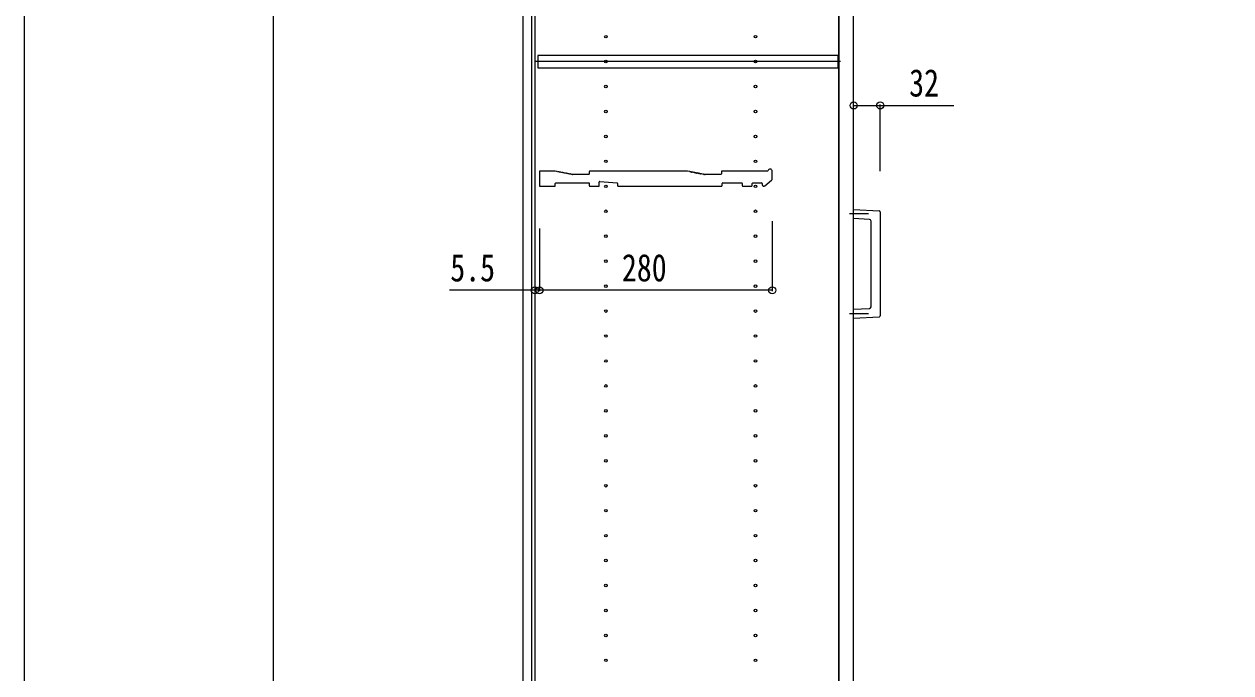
# Model space of a CAD drawing. Units: millimetres, scale not verified. Extents: x -4205 to 4205, y -2970 to 2970.
# Drawn here: x -4205 to -2753, y -793 to -13 of the extents above; entities that cross this region are included whole.
import ezdxf
from ezdxf.enums import TextEntityAlignment as Align

# ---------------------------------------------------------------- set-up
doc = ezdxf.new("R2010")
doc.units = ezdxf.units.MM
doc.header["$LTSCALE"] = 20
for name, color, linetype in [('0-2_YKK_11', 7, 'Continuous'), ('0-3_YKK_12', 2, 'Continuous'), ('0-4_YKK_13', 4, 'Continuous'), ('0-5_YKK_D', 6, 'Continuous'), ('0-6_YKK_ZWAK', 7, 'Continuous')]:
    doc.layers.add(name, color=color, linetype=linetype)
doc.styles.add('ＭＳ ゴシック', font='')
doc.styles.get('ＭＳ ゴシック').set_extended_font_data('MS Gothic')

msp = doc.modelspace()

# ---------------------------------------------------------------- linework, layer by layer
at = {"layer": '0-2_YKK_11'}
for p, q in [((-3584.98, -190.4), (-3584.98, -207.3)), ((-3581.48, -189.7), (-3584.28, -189.7)), ((-3580.73, -189.97), (-3580.92, -189.9)), ((-3579.23, -189.97), (-3580.73, -189.97)), ((-3579.04, -189.9), (-3579.23, -189.97)), ((-3577.54, -189.9), (-3577.92, -189.9)), ((-3576.04, -189.9), (-3576.42, -189.9)), ((-3574.54, -189.9), (-3574.92, -189.9)), ((-3573.04, -189.9), (-3573.42, -189.9)), ((-3571.54, -189.9), (-3571.92, -189.9)), ((-3570.04, -189.9), (-3570.42, -189.9)), ((-3568.54, -189.9), (-3568.92, -189.9)), ((-3567.04, -189.9), (-3567.42, -189.9)), ((-3566.05, -189.7), (-3566.48, -189.7)), ((-3564.34, -190.01), (-3565.92, -189.71)), ((-3563.46, -190.39), (-3563.83, -190.31)), ((-3561.98, -190.67), (-3562.36, -190.59)), ((-3560.51, -190.95), (-3560.88, -190.88)), ((-3559.04, -191.23), (-3559.41, -191.16)), ((-3557.56, -191.51), (-3557.94, -191.44)), ((-3556.09, -191.79), (-3556.46, -191.72)), ((-3554.61, -192.07), (-3554.99, -192)), ((-3553.14, -192.35), (-3553.52, -192.28)), ((-3551.67, -192.63), (-3552.04, -192.56)), ((-3550.19, -192.91), (-3550.57, -192.84)), ((-3548.72, -193.19), (-3549.1, -193.12)), ((-3547.25, -193.47), (-3547.62, -193.4)), ((-3545.77, -193.75), (-3546.15, -193.68)), ((-3545.05, -193.69), (-3545.19, -193.66)), ((-3544.48, -193.7), (-3544.91, -193.7)), ((-3543.54, -193.9), (-3543.92, -193.9)), ((-3542.04, -193.9), (-3542.42, -193.9)), ((-3540.54, -193.9), (-3540.92, -193.9)), ((-3539.04, -193.9), (-3539.42, -193.9)), ((-3537.54, -193.9), (-3537.92, -193.9)), ((-3536.04, -193.9), (-3536.42, -193.9)), ((-3534.54, -193.9), (-3534.92, -193.9)), ((-3533.04, -193.9), (-3533.42, -193.9)), ((-3531.54, -193.9), (-3531.92, -193.9)), ((-3530.04, -193.9), (-3530.42, -193.9)), ((-3528.54, -193.9), (-3528.92, -193.9)), ((-3527.04, -193.9), (-3527.42, -193.9)), ((-3525.68, -193.7), (-3526.48, -193.7)), ((-3524.98, -190.4), (-3524.98, -193)), ((-3523.48, -189.7), (-3524.28, -189.7)), ((-3522.54, -189.9), (-3522.92, -189.9)), ((-3521.04, -189.9), (-3521.42, -189.9)), ((-3519.54, -189.9), (-3519.92, -189.9)), ((-3518.04, -189.9), (-3518.42, -189.9)), ((-3516.54, -189.9), (-3516.92, -189.9)), ((-3515.04, -189.9), (-3515.42, -189.9)), ((-3513.54, -189.9), (-3513.92, -189.9)), ((-3512.98, -207), (-3512.98, -202.77)), ((-3512.04, -189.9), (-3512.42, -189.9)), ((-3512.22, -202.07), (-3491.62, -203.94)), ((-3510.54, -189.9), (-3510.92, -189.9)), ((-3509.04, -189.9), (-3509.42, -189.9)), ((-3507.54, -189.9), (-3507.92, -189.9)), ((-3506.04, -189.9), (-3506.42, -189.9)), ((-3504.54, -189.9), (-3504.92, -189.9)), ((-3503.04, -189.9), (-3503.42, -189.9)), ((-3501.54, -189.9), (-3501.92, -189.9)), ((-3500.04, -189.9), (-3500.42, -189.9)), ((-3498.54, -189.9), (-3498.92, -189.9)), ((-3497.04, -189.9), (-3497.42, -189.9)), ((-3495.54, -189.9), (-3495.92, -189.9)), ((-3494.04, -189.9), (-3494.42, -189.9)), ((-3492.54, -189.9), (-3492.92, -189.9)), ((-3491.04, -189.9), (-3491.42, -189.9)), ((-3489.54, -189.9), (-3489.92, -189.9)), ((-3488.04, -189.9), (-3488.42, -189.9)), ((-3486.54, -189.9), (-3486.92, -189.9)), ((-3485.04, -189.9), (-3485.42, -189.9)), ((-3483.54, -189.9), (-3483.92, -189.9)), ((-3482.04, -189.9), (-3482.42, -189.9)), ((-3480.54, -189.9), (-3480.92, -189.9)), ((-3479.04, -189.9), (-3479.42, -189.9)), ((-3477.54, -189.9), (-3477.92, -189.9)), ((-3476.04, -189.9), (-3476.42, -189.9)), ((-3474.54, -189.9), (-3474.92, -189.9)), ((-3473.04, -189.9), (-3473.42, -189.9)), ((-3471.54, -189.9), (-3471.92, -189.9)), ((-3470.04, -189.9), (-3470.42, -189.9)), ((-3468.54, -189.9), (-3468.92, -189.9)), ((-3467.04, -189.9), (-3467.42, -189.9)), ((-3465.54, -189.9), (-3465.92, -189.9)), ((-3464.04, -189.9), (-3464.42, -189.9)), ((-3462.54, -189.9), (-3462.92, -189.9)), ((-3461.04, -189.9), (-3461.42, -189.9)), ((-3459.54, -189.9), (-3459.92, -189.9)), ((-3458.04, -189.9), (-3458.42, -189.9)), ((-3456.54, -189.9), (-3456.92, -189.9)), ((-3455.04, -189.9), (-3455.42, -189.9)), ((-3453.54, -189.9), (-3453.92, -189.9)), ((-3452.04, -189.9), (-3452.42, -189.9)), ((-3450.54, -189.9), (-3450.92, -189.9)), ((-3449.04, -189.9), (-3449.42, -189.9)), ((-3447.54, -189.9), (-3447.92, -189.9)), ((-3446.04, -189.9), (-3446.42, -189.9)), ((-3444.54, -189.9), (-3444.92, -189.9)), ((-3443.04, -189.9), (-3443.42, -189.9)), ((-3441.54, -189.9), (-3441.92, -189.9)), ((-3440.04, -189.9), (-3440.42, -189.9)), ((-3438.54, -189.9), (-3438.92, -189.9)), ((-3437.04, -189.9), (-3437.42, -189.9)), ((-3435.54, -189.9), (-3435.92, -189.9)), ((-3434.04, -189.9), (-3434.42, -189.9)), ((-3432.54, -189.9), (-3432.92, -189.9)), ((-3431.04, -189.9), (-3431.42, -189.9)), ((-3429.54, -189.9), (-3429.92, -189.9)), ((-3428.04, -189.9), (-3428.42, -189.9)), ((-3426.54, -189.9), (-3426.92, -189.9)), ((-3425.04, -189.9), (-3425.42, -189.9)), ((-3423.54, -189.9), (-3423.92, -189.9)), ((-3422.04, -189.9), (-3422.42, -189.9)), ((-3420.54, -189.9), (-3420.92, -189.9)), ((-3419.04, -189.9), (-3419.42, -189.9)), ((-3417.54, -189.9), (-3417.92, -189.9)), ((-3416.04, -189.9), (-3416.42, -189.9)), ((-3414.54, -189.9), (-3414.92, -189.9)), ((-3413.04, -189.9), (-3413.42, -189.9)), ((-3411.54, -189.9), (-3411.92, -189.9)), ((-3410.04, -189.9), (-3410.42, -189.9)), ((-3408.54, -189.9), (-3408.92, -189.9)), ((-3403.36, -190.59), (-3402.98, -190.67)), ((-3401.88, -190.88), (-3401.51, -190.95)), ((-3400.41, -191.16), (-3400.04, -191.23)), ((-3398.94, -191.44), (-3398.56, -191.51)), ((-3397.46, -191.72), (-3397.09, -191.79)), ((-3395.99, -192), (-3395.61, -192.07)), ((-3394.52, -192.28), (-3394.14, -192.35)), ((-3393.04, -192.56), (-3392.67, -192.63)), ((-3391.57, -192.84), (-3391.19, -192.91)), ((-3390.1, -193.12), (-3389.72, -193.19)), ((-3388.62, -193.4), (-3388.25, -193.47)), ((-3387.15, -193.68), (-3386.77, -193.75)), ((-3384.54, -193.9), (-3384.92, -193.9)), ((-3383.04, -193.9), (-3383.42, -193.9)), ((-3381.54, -193.9), (-3381.92, -193.9)), ((-3380.04, -193.9), (-3380.42, -193.9)), ((-3378.54, -193.9), (-3378.92, -193.9)), ((-3377.04, -193.9), (-3377.42, -193.9)), ((-3375.54, -193.9), (-3375.92, -193.9)), ((-3374.04, -193.9), (-3374.42, -193.9)), ((-3372.54, -193.9), (-3372.92, -193.9)), ((-3371.04, -193.9), (-3371.42, -193.9)), ((-3369.54, -193.9), (-3369.92, -193.9)), ((-3368.04, -193.9), (-3368.42, -193.9)), ((-3366.68, -193.7), (-3367.48, -193.7)), ((-3365.98, -190.4), (-3365.98, -193)), ((-3364.48, -189.7), (-3365.28, -189.7)), ((-3363.54, -189.9), (-3363.92, -189.9)), ((-3362.04, -189.9), (-3362.42, -189.9)), ((-3360.54, -189.9), (-3360.92, -189.9)), ((-3359.04, -189.9), (-3359.42, -189.9)), ((-3357.54, -189.9), (-3357.92, -189.9)), ((-3356.04, -189.9), (-3356.42, -189.9)), ((-3354.54, -189.9), (-3354.92, -189.9)), ((-3353.04, -189.9), (-3353.42, -189.9)), ((-3351.54, -189.9), (-3351.92, -189.9)), ((-3350.04, -189.9), (-3350.42, -189.9)), ((-3348.54, -189.9), (-3348.92, -189.9)), ((-3347.04, -189.9), (-3347.42, -189.9)), ((-3345.54, -189.9), (-3345.92, -189.9)), ((-3344.04, -189.9), (-3344.42, -189.9)), ((-3342.54, -189.9), (-3342.92, -189.9)), ((-3341.04, -189.9), (-3341.42, -189.9)), ((-3339.54, -189.9), (-3339.92, -189.9)), ((-3338.04, -189.9), (-3338.42, -189.9)), ((-3336.54, -189.9), (-3336.92, -189.9)), ((-3335.04, -189.9), (-3335.42, -189.9)), ((-3333.54, -189.9), (-3333.92, -189.9)), ((-3332.04, -189.9), (-3332.42, -189.9)), ((-3330.54, -189.9), (-3330.92, -189.9)), ((-3329.04, -189.9), (-3329.42, -189.9)), ((-3327.54, -189.9), (-3327.92, -189.9)), ((-3326.04, -189.9), (-3326.42, -189.9)), ((-3324.54, -189.9), (-3324.92, -189.9)), ((-3323.04, -189.9), (-3323.42, -189.9)), ((-3321.54, -189.9), (-3321.92, -189.9)), ((-3320.04, -189.9), (-3320.42, -189.9)), ((-3318.54, -189.9), (-3318.92, -189.9)), ((-3317.04, -189.9), (-3317.42, -189.9)), ((-3315.54, -189.9), (-3315.92, -189.9)), ((-3314.04, -189.9), (-3314.42, -189.9)), ((-3313.67, -207.51), (-3305.67, -200.6)), ((-3312.54, -189.9), (-3312.92, -189.9)), ((-3310.6, -189.7), (-3311.98, -189.7)), ((-3304.98, -199.09), (-3304.98, -189.7)), ((-3584.28, -208), (-3566.68, -208)), ((-3565.98, -207.3), (-3565.98, -204.7)), ((-3523.98, -208), (-3513.98, -208)), ((-3490.98, -204.64), (-3490.98, -207)), ((-3365.18, -207), (-3365.18, -204.7)), ((-3364.48, -204), (-3341.68, -204)), ((-3340.98, -204.7), (-3340.98, -207)), ((-3339.98, -208), (-3329.98, -208)), ((-3328.98, -207), (-3328.98, -204.7)), ((-3328.28, -204), (-3317.68, -204)), ((-3316.98, -204.7), (-3316.98, -206))]:
    msp.add_line(p, q, dxfattribs=at)
msp.add_lwpolyline([(-3225.48, -50.5), (-3586.98, -50.5), (-3586.98, -65.5), (-3225.48, -65.5)], close=True, dxfattribs=at)
for points in [[(-3403.87, -190.29), (-3406.98, -189.7), (-3407.98, -189.7)], [(-3386.05, -193.69), (-3386.19, -193.66), (-3386.05, -193.69)], [(-3385.91, -193.7), (-3385.48, -193.7), (-3385.91, -193.7)], [(-3565.28, -204), (-3524.98, -204), (-3524.98, -207)], [(-3489.98, -208), (-3463.55, -208), (-3463.31, -207.87), (-3462.65, -207.87), (-3462.41, -208), (-3435.55, -208), (-3435.31, -207.87), (-3434.65, -207.87), (-3434.41, -208), (-3407.55, -208), (-3407.31, -207.87), (-3406.65, -207.87), (-3406.41, -208), (-3366.18, -208)]]:
    msp.add_lwpolyline(points, dxfattribs=at)
for centre, radius, start, end in [((-3307.48, -189.7), 2.5, 0, 167.36437), ((-3584.28, -190.4), 0.7, 90, 180), ((-3581.48, -190.58), 0.88, 50.46055, 90), ((-3578.48, -190.58), 0.88, 50.536, 129.53945), ((-3576.98, -190.58), 0.88, 50.536, 129.464), ((-3575.48, -190.58), 0.88, 50.536, 129.464), ((-3573.98, -190.58), 0.88, 50.536, 129.464), ((-3572.48, -190.58), 0.88, 50.536, 129.464), ((-3570.98, -190.58), 0.88, 50.536, 129.464), ((-3569.48, -190.58), 0.88, 50.536, 129.464), ((-3567.98, -190.58), 0.88, 50.536, 129.464), ((-3566.48, -190.58), 0.88, 90, 129.464), ((-3566.05, -190.4), 0.7, 79.2157, 90), ((-3564.51, -190.88), 0.88, 39.75171, 79.2157), ((-3563.03, -191.16), 0.88, 39.75171, 118.6797), ((-3561.56, -191.44), 0.88, 39.75171, 118.6797), ((-3560.09, -191.72), 0.88, 39.75171, 118.6797), ((-3558.61, -192), 0.88, 39.75171, 118.6797), ((-3557.14, -192.28), 0.88, 39.75171, 118.6797), ((-3555.67, -192.56), 0.88, 39.75171, 118.6797), ((-3554.19, -192.84), 0.88, 39.75171, 118.6797), ((-3552.72, -193.12), 0.88, 39.75171, 118.6797), ((-3551.25, -193.4), 0.88, 39.75171, 118.6797), ((-3549.77, -193.68), 0.88, 39.75171, 118.6797), ((-3548.3, -193.96), 0.88, 39.75171, 118.6797), ((-3546.82, -194.24), 0.88, 39.75171, 118.6797), ((-3545.35, -194.53), 0.88, 79.2157, 118.6797), ((-3544.91, -193), 0.7, 259.2157, 270), ((-3544.48, -194.58), 0.88, 50.536, 90), ((-3542.98, -194.58), 0.88, 50.536, 129.464), ((-3541.48, -194.58), 0.88, 50.536, 129.464), ((-3539.98, -194.58), 0.88, 50.536, 129.464), ((-3538.48, -194.58), 0.88, 50.536, 129.464), ((-3536.98, -194.58), 0.88, 50.536, 129.464), ((-3535.48, -194.58), 0.88, 50.536, 129.464), ((-3533.98, -194.58), 0.88, 50.536, 129.464), ((-3532.48, -194.58), 0.88, 50.536, 129.464), ((-3530.98, -194.58), 0.88, 50.536, 129.464), ((-3529.48, -194.58), 0.88, 50.536, 129.464), ((-3527.98, -194.58), 0.88, 50.536, 129.464), ((-3526.48, -194.58), 0.88, 90, 129.464), ((-3525.68, -193), 0.7, 270, 0), ((-3524.28, -190.4), 0.7, 90, 180), ((-3523.48, -190.58), 0.88, 50.536, 90), ((-3521.98, -190.58), 0.88, 50.536, 129.464), ((-3520.48, -190.58), 0.88, 50.536, 129.464), ((-3518.98, -190.58), 0.88, 50.536, 129.464), ((-3517.48, -190.58), 0.88, 50.536, 129.464), ((-3515.98, -190.58), 0.88, 50.536, 129.464), ((-3514.48, -190.58), 0.88, 50.536, 129.464), ((-3512.98, -190.58), 0.88, 50.536, 129.464), ((-3512.28, -202.77), 0.7, 84.80557, 180), ((-3511.48, -190.58), 0.88, 50.536, 129.464), ((-3509.98, -190.58), 0.88, 50.536, 129.464), ((-3508.48, -190.58), 0.88, 50.536, 129.464), ((-3506.98, -190.58), 0.88, 50.536, 129.464), ((-3505.48, -190.58), 0.88, 50.536, 129.464), ((-3503.98, -190.58), 0.88, 50.536, 129.464), ((-3502.48, -190.58), 0.88, 50.536, 129.464), ((-3500.98, -190.58), 0.88, 50.536, 129.464), ((-3499.48, -190.58), 0.88, 50.536, 129.464), ((-3497.98, -190.58), 0.88, 50.536, 129.464), ((-3496.48, -190.58), 0.88, 50.536, 129.464), ((-3494.98, -190.58), 0.88, 50.536, 129.464), ((-3493.48, -190.58), 0.88, 50.536, 129.464), ((-3491.98, -190.58), 0.88, 50.536, 129.464), ((-3490.48, -190.58), 0.88, 50.536, 129.464), ((-3488.98, -190.58), 0.88, 50.536, 129.464), ((-3487.48, -190.58), 0.88, 50.536, 129.464), ((-3485.98, -190.58), 0.88, 50.536, 129.464), ((-3484.48, -190.58), 0.88, 50.536, 129.464), ((-3482.98, -190.58), 0.88, 50.536, 129.464), ((-3481.48, -190.58), 0.88, 50.536, 129.464), ((-3479.98, -190.58), 0.88, 50.536, 129.464), ((-3478.48, -190.58), 0.88, 50.536, 129.464), ((-3476.98, -190.58), 0.88, 50.536, 129.464), ((-3475.48, -190.58), 0.88, 50.536, 129.464), ((-3473.98, -190.58), 0.88, 50.536, 129.464), ((-3472.48, -190.58), 0.88, 50.536, 129.464), ((-3470.98, -190.58), 0.88, 50.536, 129.464), ((-3469.48, -190.58), 0.88, 50.536, 129.464), ((-3467.98, -190.58), 0.88, 50.536, 129.464), ((-3466.48, -190.58), 0.88, 50.536, 129.464), ((-3464.98, -190.58), 0.88, 50.536, 129.464), ((-3463.48, -190.58), 0.88, 50.536, 129.464), ((-3461.98, -190.58), 0.88, 50.536, 129.464), ((-3460.48, -190.58), 0.88, 50.536, 129.464), ((-3458.98, -190.58), 0.88, 50.536, 129.464), ((-3457.48, -190.58), 0.88, 50.536, 129.464), ((-3455.98, -190.58), 0.88, 50.536, 129.464), ((-3454.48, -190.58), 0.88, 50.536, 129.464), ((-3452.98, -190.58), 0.88, 50.536, 129.464), ((-3451.48, -190.58), 0.88, 50.536, 129.464), ((-3449.98, -190.58), 0.88, 50.536, 129.464), ((-3448.48, -190.58), 0.88, 50.536, 129.464), ((-3446.98, -190.58), 0.88, 50.536, 129.464), ((-3445.48, -190.58), 0.88, 50.536, 129.464), ((-3443.98, -190.58), 0.88, 50.536, 129.464), ((-3442.48, -190.58), 0.88, 50.536, 129.464), ((-3440.98, -190.58), 0.88, 50.536, 129.464), ((-3439.48, -190.58), 0.88, 50.536, 129.464), ((-3437.98, -190.58), 0.88, 50.536, 129.464), ((-3436.48, -190.58), 0.88, 50.536, 129.464), ((-3434.98, -190.58), 0.88, 50.536, 129.464), ((-3433.48, -190.58), 0.88, 50.536, 129.464), ((-3431.98, -190.58), 0.88, 50.536, 129.464), ((-3430.48, -190.58), 0.88, 50.536, 129.464), ((-3428.98, -190.58), 0.88, 50.536, 129.464), ((-3427.48, -190.58), 0.88, 50.536, 129.464), ((-3425.98, -190.58), 0.88, 50.536, 129.464), ((-3424.48, -190.58), 0.88, 50.536, 129.464), ((-3422.98, -190.58), 0.88, 50.536, 129.464), ((-3421.48, -190.58), 0.88, 50.536, 129.464), ((-3419.98, -190.58), 0.88, 50.536, 129.464), ((-3418.48, -190.58), 0.88, 50.536, 129.464), ((-3416.98, -190.58), 0.88, 50.536, 129.464), ((-3415.48, -190.58), 0.88, 50.536, 129.464), ((-3413.98, -190.58), 0.88, 50.536, 129.464), ((-3412.48, -190.58), 0.88, 50.536, 129.464), ((-3410.98, -190.58), 0.88, 50.536, 129.464), ((-3409.48, -190.58), 0.88, 50.536, 129.464), ((-3407.98, -190.58), 0.88, 90, 129.464), ((-3404.03, -191.16), 0.88, 39.75171, 79.2157), ((-3402.56, -191.44), 0.88, 39.75171, 118.6797), ((-3401.09, -191.72), 0.88, 39.75171, 118.6797), ((-3399.61, -192), 0.88, 39.75171, 118.6797), ((-3398.14, -192.28), 0.88, 39.75171, 118.6797), ((-3396.67, -192.56), 0.88, 39.75171, 118.6797), ((-3395.19, -192.84), 0.88, 39.75171, 118.6797), ((-3393.72, -193.12), 0.88, 39.75171, 118.6797), ((-3392.25, -193.4), 0.88, 39.75171, 118.6797), ((-3390.77, -193.68), 0.88, 39.75171, 118.6797), ((-3389.3, -193.96), 0.88, 39.75171, 118.6797), ((-3387.82, -194.24), 0.88, 39.75171, 118.6797), ((-3386.35, -194.53), 0.88, 79.2157, 118.6797), ((-3385.91, -193), 0.7, 259.2157, 270), ((-3385.91, -193), 0.7, 259.2157, 270), ((-3385.48, -194.58), 0.88, 50.536, 90), ((-3383.98, -194.58), 0.88, 50.536, 129.464), ((-3382.48, -194.58), 0.88, 50.536, 129.464), ((-3380.98, -194.58), 0.88, 50.536, 129.464), ((-3379.48, -194.58), 0.88, 50.536, 129.464), ((-3377.98, -194.58), 0.88, 50.536, 129.464), ((-3376.48, -194.58), 0.88, 50.536, 129.464), ((-3374.98, -194.58), 0.88, 50.536, 129.464), ((-3373.48, -194.58), 0.88, 50.536, 129.464), ((-3371.98, -194.58), 0.88, 50.536, 129.464), ((-3370.48, -194.58), 0.88, 50.536, 129.464), ((-3368.98, -194.58), 0.88, 50.536, 129.464), ((-3367.48, -194.58), 0.88, 90, 129.464), ((-3366.68, -193), 0.7, 270, 0), ((-3365.28, -190.4), 0.7, 90, 180), ((-3364.48, -190.58), 0.88, 50.536, 90), ((-3362.98, -190.58), 0.88, 50.536, 129.464), ((-3361.48, -190.58), 0.88, 50.536, 129.464), ((-3359.98, -190.58), 0.88, 50.536, 129.464), ((-3358.48, -190.58), 0.88, 50.536, 129.464), ((-3356.98, -190.58), 0.88, 50.536, 129.464), ((-3355.48, -190.58), 0.88, 50.536, 129.464), ((-3353.98, -190.58), 0.88, 50.536, 129.464), ((-3352.48, -190.58), 0.88, 50.536, 129.464), ((-3350.98, -190.58), 0.88, 50.536, 129.464), ((-3349.48, -190.58), 0.88, 50.536, 129.464), ((-3347.98, -190.58), 0.88, 50.536, 129.464), ((-3346.48, -190.58), 0.88, 50.536, 129.464), ((-3344.98, -190.58), 0.88, 50.536, 129.464), ((-3343.48, -190.58), 0.88, 50.536, 129.464), ((-3341.98, -190.58), 0.88, 50.536, 129.464), ((-3340.48, -190.58), 0.88, 50.536, 129.464), ((-3338.98, -190.58), 0.88, 50.536, 129.464), ((-3337.48, -190.58), 0.88, 50.536, 129.464), ((-3335.98, -190.58), 0.88, 50.536, 129.464), ((-3334.48, -190.58), 0.88, 50.536, 129.464), ((-3332.98, -190.58), 0.88, 50.536, 129.464), ((-3331.48, -190.58), 0.88, 50.536, 129.464), ((-3329.98, -190.58), 0.88, 50.536, 129.464), ((-3328.48, -190.58), 0.88, 50.536, 129.464), ((-3326.98, -190.58), 0.88, 50.536, 129.464), ((-3325.48, -190.58), 0.88, 50.536, 129.464), ((-3323.98, -190.58), 0.88, 50.536, 129.464), ((-3322.48, -190.58), 0.88, 50.536, 129.464), ((-3320.98, -190.58), 0.88, 50.536, 129.464), ((-3319.48, -190.58), 0.88, 50.536, 129.464), ((-3317.98, -190.58), 0.88, 50.536, 129.464), ((-3316.48, -190.58), 0.88, 50.536, 129.464), ((-3314.98, -190.58), 0.88, 50.536, 129.464), ((-3313.48, -190.58), 0.88, 50.536, 129.464), ((-3311.98, -190.58), 0.88, 90, 129.464), ((-3310.6, -189), 0.7, 270, 347.36437), ((-3306.98, -199.09), 2, 310.83872, 0), ((-3584.28, -207.3), 0.7, 180, 270), ((-3566.68, -207.3), 0.7, 270, 0), ((-3565.28, -204.7), 0.7, 90, 180), ((-3523.98, -207), 1, 180, 270), ((-3513.98, -207), 1, 270, 0), ((-3491.68, -204.64), 0.7, 0, 84.80557), ((-3489.98, -207), 1, 180, 270), ((-3366.18, -207), 1, 270, 0), ((-3364.48, -204.7), 0.7, 90, 180), ((-3341.68, -204.7), 0.7, 0, 90), ((-3339.98, -207), 1, 180, 270), ((-3329.98, -207), 1, 270, 0), ((-3328.28, -204.7), 0.7, 90, 180), ((-3317.68, -204.7), 0.7, 0, 90), ((-3314.98, -206), 2, 180, 310.83872)]:
    msp.add_arc(centre, radius, start, end, dxfattribs=at)
at = {"layer": '0-3_YKK_12'}
for p, q in [((-3594.48, 1012.5), (-3594.48, -1158.5)), ((-3590.48, 1012.5), (-3590.48, -1158.5)), ((-3222.69, -58), (-3589.77, -58))]:
    msp.add_line(p, q, dxfattribs=at)
for points in [[(-3604.98, -1168), (-3224.98, -1168), (-3224.98, 1022), (-3604.98, 1022)], [(-3224.98, -1165), (-3206.98, -1165), (-3206.98, 1019), (-3224.98, 1019)]]:
    msp.add_lwpolyline(points, close=True, dxfattribs=at)
for centre in [(-3504.98, -28), (-3324.98, -28), (-3504.98, -58), (-3324.98, -58), (-3504.98, -88), (-3324.98, -88), (-3504.98, -118), (-3324.98, -118), (-3504.98, -148), (-3324.98, -148), (-3504.98, -178), (-3324.98, -178), (-3504.98, -208), (-3324.98, -208), (-3504.98, -238), (-3324.98, -238), (-3504.98, -268), (-3324.98, -268), (-3504.98, -298), (-3324.98, -298), (-3504.98, -328), (-3324.98, -328), (-3504.98, -358), (-3324.98, -358), (-3504.98, -388), (-3324.98, -388), (-3504.98, -418), (-3324.98, -418), (-3504.98, -448), (-3324.98, -448), (-3504.98, -478), (-3324.98, -478), (-3504.98, -508), (-3324.98, -508), (-3504.98, -538), (-3324.98, -538), (-3504.98, -568), (-3324.98, -568), (-3504.98, -598), (-3324.98, -598), (-3504.98, -628), (-3324.98, -628), (-3504.98, -658), (-3324.98, -658), (-3504.98, -688), (-3324.98, -688), (-3504.98, -718), (-3324.98, -718), (-3504.98, -748), (-3324.98, -748), (-3504.98, -778), (-3324.98, -778)]:
    msp.add_circle(centre, 1.55, dxfattribs=at)
at = {"layer": '0-4_YKK_13'}
for p, q in [((-3188.93, -241.27), (-3212.08, -241.27)), ((-3206.98, -235.76), (-3176.4, -237.36)), ((-3206.98, -246.78), (-3206.98, -235.76)), ((-3187.88, -247.78), (-3206.98, -246.78)), ((-3174.98, -238.86), (-3174.98, -363.67)), ((-3185.98, -352.76), (-3185.98, -249.77)), ((-3188.93, -361.27), (-3212.08, -361.27))]:
    msp.add_line(p, q, dxfattribs=at)
msp.add_lwpolyline([(-3176.4, -365.17), (-3206.98, -366.78), (-3206.98, -355.76), (-3187.88, -354.76)], dxfattribs=at)
for centre, radius, start, end in [((-3176.48, -238.86), 1.5, 359.78876, 87.2363), ((-3187.98, -249.77), 2, 0.20478, 86.80473), ((-3187.98, -352.76), 2, 273.20478, 359.80473), ((-3176.48, -363.67), 1.5, 272.78876, 0.2363)]:
    msp.add_arc(centre, radius, start, end, dxfattribs=at)
at = {"layer": '0-5_YKK_D'}
for p, q in [((-3206.98, -161.49), (-3206.98, -109.76)), ((-3174.98, -189.63), (-3174.98, -109.76)), ((-3584.98, -258.73), (-3584.98, -334)), ((-3584.98, -258.73), (-3584.98, -334)), ((-3304.98, -249.73), (-3304.98, -334)), ((-3590.48, -327.87), (-3590.48, -334)), ((-3304.98, -333), (-3584.98, -333))]:
    msp.add_line(p, q, dxfattribs=at)
for points in [[(-3206.98, -110.76), (-3174.98, -110.76), (-3086.58, -110.76)], [(-3584.98, -333), (-3590.48, -333), (-3693.08, -333)]]:
    msp.add_lwpolyline(points, dxfattribs=at)
for centre in [(-3206.98, -110.76), (-3174.98, -110.76), (-3590.48, -333), (-3584.98, -333), (-3584.98, -333), (-3304.98, -333)]:
    msp.add_circle(centre, 4.25, dxfattribs=at)
at = {"layer": '0-6_YKK_ZWAK'}
msp.add_line((-3904.98, -2525), (-3904.98, 2775), dxfattribs=at)
msp.add_lwpolyline([(-4205, -2970), (4205, -2970), (4205, 2970), (-4205, 2970)], close=True, dxfattribs=at)

# ---------------------------------------------------------------- texts
at = {"layer": '0-5_YKK_D', "style": 'ＭＳ ゴシック', "width": 0.8}
for s, p in [('32', (-3140.18, -109.96)), ('5.5', (-3692.28, -332.2)), ('280', (-3485.78, -332.2))]:
    msp.add_text(s, height=32.99, dxfattribs=at).set_placement(p, align=Align.BOTTOM_LEFT)

doc.saveas('drawing.dxf')
